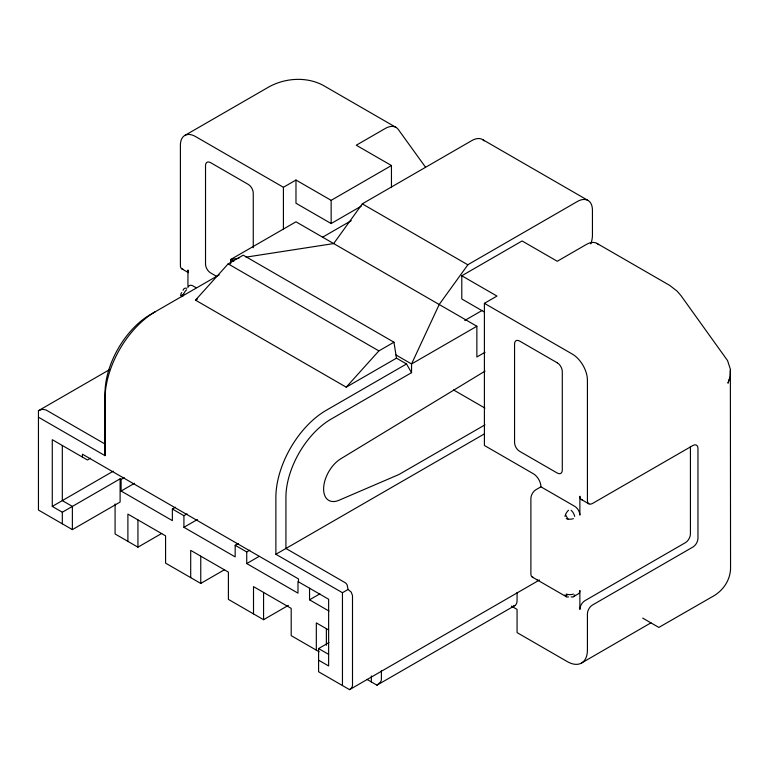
<?xml version="1.0" encoding="UTF-8"?>
<svg xmlns="http://www.w3.org/2000/svg" width="769" height="769" viewBox="0 0 769 769"><rect width="100%" height="100%" fill="white"/><g stroke="black" fill="none" stroke-linecap="round" stroke-linejoin="round"><path stroke-width="1.15" d="M38.45 417.202L105.026 455.642L105.026 398.775A71.065 41.026 -60 0 1 155.28 311.743M730.069 377.05L727.974 383.183L730.079 377.05L730.367 369.726L730.55 568.781C730.108 580.162 723.35 590.236 713.651 595.946L658.85 627.427L642.692 618.103M183.089 295.93L183.589 294.239A7.104 4.105 -60 0 1 186.636 289.778M564.975 516.412L565.475 514.721A7.104 4.105 -60 0 1 568.531 510.26M484.191 140.871A21.321 12.304 -60 0 0 471.839 140.583L363.814 202.949A21.33 12.314 -60 0 0 362.324 203.891L333.679 243.571L246.042 257.144M590.842 243.879A21.321 12.304 -60 0 0 592.438 235.16L592.438 210.206A21.321 12.304 -60 0 0 577.365 201.507L469.33 263.873A21.33 12.314 -60 0 0 467.85 264.815L439.205 304.495L411.55 363.968L411.55 372.667L331.151 419.086A63.952 36.922 -60 0 0 285.924 497.418L285.924 548.47L344.964 582.566A7.728 6.315 -60 0 1 347.127 584.911L348.088 589.458L351.25 592.14L352.5 595.619L352.5 685.554L351.923 687.573L349.559 689.649L318.587 671.77L318.587 648.565L328.959 642.567M396.468 358.162L346.223 387.172L195.48 300.141L228.143 263.873L243.215 255.173L393.959 342.205L396.468 358.162L406.522 363.968L411.55 372.667M346.223 387.172L378.886 350.904L393.959 342.205M366.909 679.363L376.983 685.179L380.444 682.074A7.728 6.315 0 0 0 381.395 679.027L381.395 670.751M485.056 371.11L340.734 458.814A24.868 14.361 -60 0 0 323.634 487.959A24.868 14.361 -60 0 0 338.966 500.283L398.986 474.492L484.979 424.853M581.527 663.022L650.92 622.852M184.82 135.459L269.256 86.714C285.578 77.9 306.427 76.496 323.067 85.282L395.929 127.346M182.916 269.188A7.104 4.105 -60 0 1 180.398 265.622L180.398 145.226A21.321 12.304 60 0 1 195.48 136.517L283.415 187.29L295.978 180.033L331.151 200.344L391.45 165.527L391.45 187.578M181.782 296.68L181.071 295.69L183.589 294.239M219.184 274.85L150.253 314.646A63.952 36.922 -60 0 0 105.026 392.978L105.026 455.642M195.48 300.141L197.527 298.958M295.978 180.033L295.978 203.247L331.151 223.548L361.295 206.14M322.586 237.198L351.25 220.655M124.232 477.626L121.108 479.433L120.108 478.847L120.108 502.061L72.373 529.62L38.45 510.039L38.45 410.694L109.938 369.418M90.559 458.189L87.445 459.987L52.273 439.685L52.273 506.406L62.318 512.212L120.108 478.847M52.273 506.406L113.245 471.205M484.557 312.118L461.794 298.978L461.794 275.773L522.093 240.957L557.265 261.268L586.334 244.484A21.321 12.304 -60 0 1 598.618 244.715M121.108 479.433L121.108 491.035L134.556 483.268M582.393 499.831A7.104 4.105 -60 0 1 579.874 496.255L579.874 515.115A7.104 4.105 60 0 0 574.856 506.406L540.934 486.825A10.66 6.152 60 0 0 533.398 473.771L484.403 445.482L484.403 303.332L496.966 296.075L461.794 275.773M464.774 320.471L482.173 310.426M406.522 363.968L326.123 410.377A71.065 41.026 -60 0 0 275.879 497.418L275.879 554.276L342.455 592.716L348.088 589.458M485.056 352.269L476.867 356.999L476.867 326.248L411.55 363.968L395.948 354.961M121.108 491.035L172.362 520.623L172.362 509.02L175.486 507.223M172.362 509.02L183.916 515.691L187.04 513.894M115.081 503.955L115.081 533.974L137.939 547.172L161.74 533.436M183.916 515.691L183.916 527.294L197.364 519.536M183.916 527.294L235.17 556.891L235.17 545.279L238.294 543.481M235.17 545.279L246.734 551.959L249.848 550.152M127.894 541.366L127.894 514.096L165.575 535.858L165.575 563.129L200.757 583.431L224.548 569.694M246.734 551.959L246.734 563.562L259.143 556.391M275.879 554.276L484.441 433.86M190.702 577.634L190.702 550.364L228.393 572.117L228.393 599.387L263.565 619.699L288.394 605.366M309.542 588.218L309.542 599.82L319.885 593.851M540.934 486.825L535.906 489.728A7.104 4.105 -60 0 0 530.889 498.427L530.889 573.857A7.104 4.105 -60 0 0 533.398 577.432M349.559 689.649L539.463 580.009M376.983 685.179L514.865 605.578M564.975 594.841L565.475 595.956L567.993 594.504A7.104 4.105 0 0 0 573.386 594.091M573.386 596.696L578.403 593.793A7.104 4.105 60 0 0 579.874 590.544L579.874 609.394A7.104 4.105 -60 0 1 584.901 600.695L685.4 542.674A7.104 4.105 -60 0 0 690.427 533.965L690.427 446.433M38.45 410.694L42.343 409.3L45.986 409.944L105.026 444.03M238.938 258.24L230.652 259.528L230.652 263.873M566.272 518.662L567.993 519.075A7.104 4.105 0 0 0 573.386 518.662M566.272 594.091L567.993 594.504M482.499 139.525L588.025 200.449M596.927 243.388L669.789 285.453L677.095 291.143L680.882 295.498L727.57 360.613L730.319 369.072M391.45 165.527L356.268 145.226L385.336 128.442A21.321 12.304 -60 0 1 398.332 129.519L425.44 167.084M362.324 203.891L467.85 264.815M484.403 303.332L572.338 354.096A21.321 12.304 60 0 1 587.42 380.213L587.42 500.609A7.104 4.105 -60 0 0 592.438 503.503L692.936 445.482A7.104 4.105 -60 0 1 697.964 448.385L697.964 538.319A7.104 4.105 -60 0 1 692.936 547.028L592.438 605.049A7.104 4.105 -60 0 0 587.42 613.749L587.42 650.016A28.424 16.409 60 0 1 567.32 661.619L517.066 632.608L517.066 609.394L511.414 606.135M476.867 326.248L295.978 221.808L230.652 259.528L233.766 261.325M453.566 389.96L484.922 408.07M228.143 263.873L378.886 350.904M216.666 276.398L210.552 272.87A7.104 4.105 60 0 1 205.525 264.171L205.525 165.527A7.104 4.105 60 0 1 210.552 162.624L248.233 184.387A7.104 4.105 60 0 1 253.261 193.086L253.261 247.753M181.878 268.871L188.472 272.678M581.354 499.504L588.891 503.858M196.047 287.702L192.961 285.924A7.104 4.105 60 0 0 188.616 286.318M532.359 577.115L566.272 596.696M246.734 563.562L297.988 593.149L297.988 581.547L328.632 599.243L328.632 665.964L318.587 660.167M309.542 599.82L329.017 611.067M328.546 629.946L316.328 622.89L316.328 650.161M318.587 648.565L328.632 654.361M319.135 651.776L291.201 635.655L291.201 608.385L253.51 586.622L253.51 613.893M565.475 514.721L567.993 519.075M517.066 592.418L517.066 600.695A10.66 6.152 60 0 1 513.298 606.059M371.35 675.922L371.35 681.92M342.455 592.716L342.455 685.554M331.151 200.344L331.151 223.548M326.373 628.686L326.373 645.287M298.487 581.835L298.487 578.932L82.418 454.191L82.418 457.094M283.415 187.29L283.415 229.095M263.565 592.428L263.565 619.699M200.757 556.16L200.757 583.431M187.944 287.644L187.944 269.967A7.104 4.105 -60 0 0 188.107 271.37M137.939 519.902L137.939 547.172M72.373 529.62L72.373 506.406L62.318 500.609L62.318 445.482M62.318 512.212L62.318 523.814M538.425 580.335A7.104 4.105 60 0 1 537.214 580.211M571.127 510.26A7.104 4.105 60 0 1 574.683 516.412M568.531 596.898A7.104 4.105 -60 0 1 565.475 595.956M574.683 594.841A7.104 4.105 60 0 1 571.127 596.898M183.089 290.326A7.104 4.105 60 0 1 186.636 288.279M181.071 295.69A7.104 4.105 0 0 1 181.782 292.576M557.265 362.805L519.584 341.042A7.104 4.105 60 0 0 514.557 343.945L514.557 442.588A7.104 4.105 60 0 0 519.584 451.288L557.265 473.041A7.104 4.105 60 0 0 562.293 470.147L562.293 371.504A7.104 4.105 60 0 0 557.265 362.805"/></g></svg>
